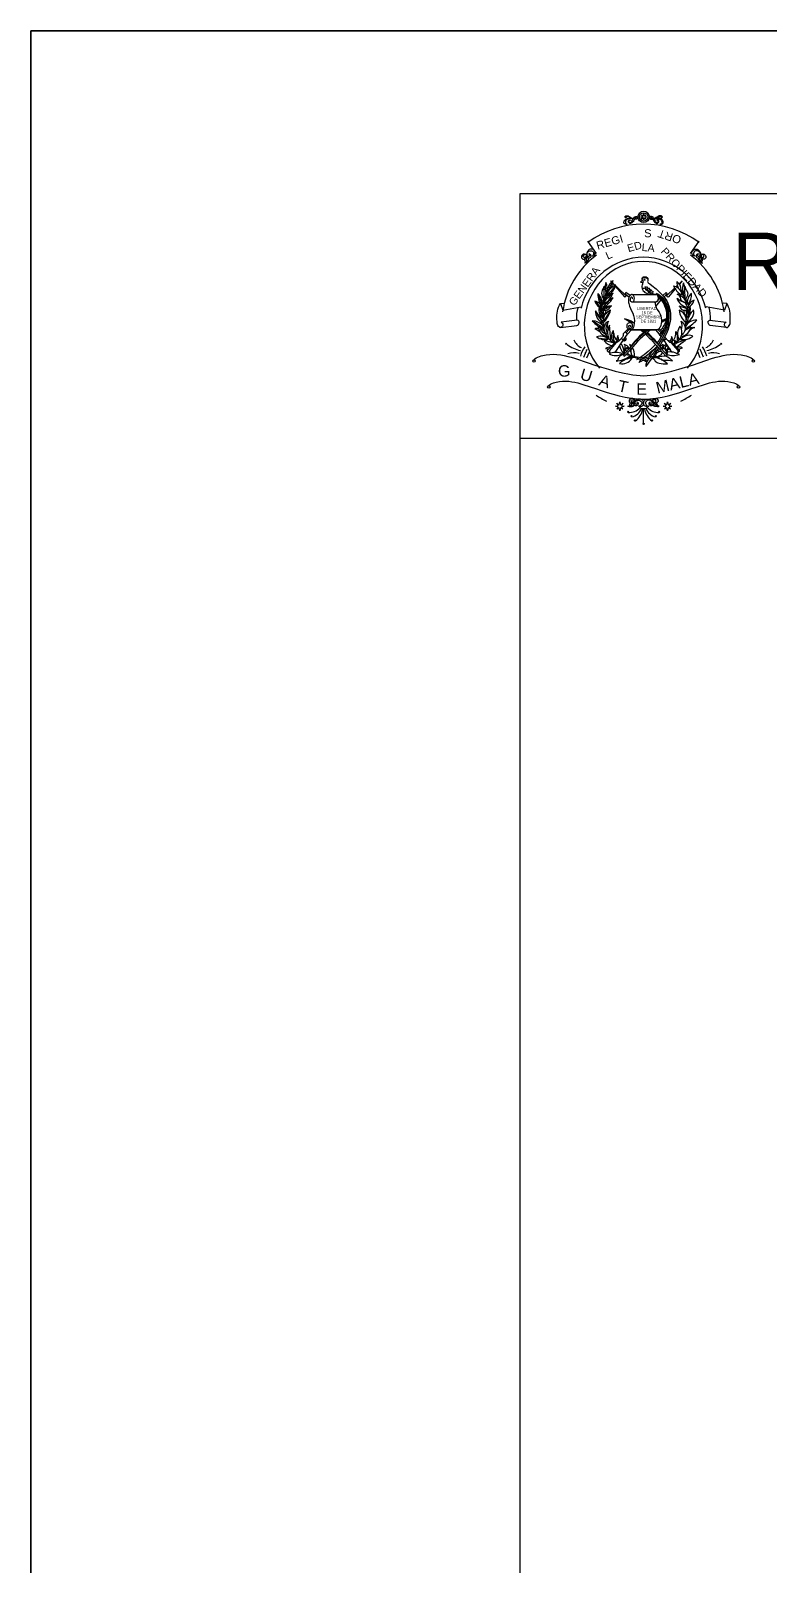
# Model space of a CAD drawing. Header units: millimetres. Extents: x 2251 to 2337, y 1735 to 1867.
# Drawn here: x 2251.05 to 2269.19, y 1829.05 to 1866.75 of the extents above; entities that cross this region are included whole.
import ezdxf

# ---------------------------------------------------------------- set-up
doc = ezdxf.new("R2010")
doc.units = ezdxf.units.MM
for name, color, linetype in [('PDF_0', 7, 'Continuous'), ('PDF_FORMATO', 7, 'Continuous'), ('PDF_Text', 7, 'Continuous')]:
    doc.layers.add(name, color=color, linetype=linetype)
doc.styles.add('PDF Arial-BoldMT', font='arial.ttf')
doc.styles.add('PDF ArialMT', font='arial.ttf')
doc.styles.add('PDF TimesNewRomanPS-BoldMT', font='arial.ttf')

msp = doc.modelspace()

# ---------------------------------------------------------------- linework, layer by layer
at = {"layer": 'PDF_0', "lineweight": 25}
for points in [[(2251.048, 1734.753), (2251.048, 1866.751), (2337.471, 1866.751), (2337.471, 1734.753), (2251.048, 1734.753), (2337.471, 1734.753), (2337.471, 1866.751), (2251.048, 1866.751)], [(2263.051, 1862.75), (2263.051, 1738.754), (2333.47, 1738.754), (2333.47, 1862.75)], [(2265.766, 1862.041), (2265.784, 1862.056), (2265.797, 1862.074), (2265.817, 1862.114), (2265.837, 1862.155), (2265.852, 1862.17), (2265.87, 1862.183), (2265.891, 1862.191), (2265.913, 1862.188), (2265.934, 1862.175), (2265.941, 1862.168), (2265.944, 1862.158), (2265.939, 1862.147), (2265.931, 1862.137), (2265.921, 1862.132), (2265.911, 1862.127), (2265.888, 1862.122), (2265.868, 1862.124), (2265.824, 1862.135), (2265.779, 1862.14), (2265.736, 1862.14), (2265.713, 1862.135), (2265.69, 1862.127), (2265.672, 1862.117), (2265.657, 1862.099), (2265.644, 1862.081), (2265.639, 1862.058), (2265.636, 1862.038), (2265.636, 1862.025), (2265.641, 1862.015), (2265.649, 1862.008), (2265.659, 1862.005), (2265.682, 1862.002), (2265.652, 1862), (2265.636, 1862.002), (2265.621, 1862.008), (2265.611, 1862.02), (2265.603, 1862.036), (2265.603, 1862.051), (2265.606, 1862.066), (2265.611, 1862.081), (2265.621, 1862.097), (2265.631, 1862.109), (2265.641, 1862.119), (2265.669, 1862.135), (2265.7, 1862.145), (2265.73, 1862.147), (2265.763, 1862.147), (2265.794, 1862.145), (2265.824, 1862.14), (2265.855, 1862.132), (2265.888, 1862.132), (2265.903, 1862.135), (2265.919, 1862.14), (2265.929, 1862.152), (2265.931, 1862.16), (2265.926, 1862.165), (2265.911, 1862.17), (2265.896, 1862.168), (2265.883, 1862.16), (2265.87, 1862.147), (2265.858, 1862.122), (2265.842, 1862.091), (2265.827, 1862.066), (2265.807, 1862.041), (2265.794, 1862.03), (2265.779, 1862.023), (2265.763, 1862.02), (2265.748, 1862.02), (2265.736, 1862.028), (2265.723, 1862.038), (2265.715, 1862.053), (2265.71, 1862.069), (2265.71, 1862.084), (2265.718, 1862.097), (2265.73, 1862.107), (2265.738, 1862.109), (2265.746, 1862.109), (2265.756, 1862.107), (2265.758, 1862.102), (2265.753, 1862.094), (2265.746, 1862.091), (2265.733, 1862.084), (2265.728, 1862.079), (2265.725, 1862.069), (2265.728, 1862.053), (2265.738, 1862.043), (2265.746, 1862.038), (2265.753, 1862.036)], [(2266.402, 1862.041), (2266.386, 1862.056), (2266.374, 1862.074), (2266.353, 1862.114), (2266.33, 1862.155), (2266.318, 1862.17), (2266.3, 1862.183), (2266.277, 1862.191), (2266.257, 1862.188), (2266.234, 1862.175), (2266.226, 1862.168), (2266.226, 1862.158), (2266.229, 1862.147), (2266.239, 1862.137), (2266.246, 1862.132), (2266.257, 1862.127), (2266.28, 1862.122), (2266.302, 1862.124), (2266.346, 1862.135), (2266.389, 1862.14), (2266.435, 1862.14), (2266.457, 1862.135), (2266.478, 1862.127), (2266.498, 1862.117), (2266.513, 1862.099), (2266.524, 1862.081), (2266.531, 1862.058), (2266.534, 1862.038), (2266.531, 1862.025), (2266.529, 1862.015), (2266.521, 1862.008), (2266.508, 1862.005), (2266.485, 1862.002), (2266.518, 1862), (2266.534, 1862.002), (2266.549, 1862.008), (2266.559, 1862.02), (2266.564, 1862.036), (2266.564, 1862.051), (2266.562, 1862.066), (2266.557, 1862.081), (2266.549, 1862.097), (2266.539, 1862.109), (2266.526, 1862.119), (2266.501, 1862.135), (2266.47, 1862.145), (2266.437, 1862.147), (2266.407, 1862.147), (2266.374, 1862.145), (2266.343, 1862.14), (2266.313, 1862.132), (2266.282, 1862.132), (2266.267, 1862.135), (2266.252, 1862.14), (2266.239, 1862.152), (2266.239, 1862.16), (2266.241, 1862.165), (2266.259, 1862.17), (2266.274, 1862.168), (2266.287, 1862.16), (2266.297, 1862.147), (2266.313, 1862.122), (2266.325, 1862.091), (2266.343, 1862.066), (2266.363, 1862.041), (2266.376, 1862.03), (2266.389, 1862.023), (2266.404, 1862.02), (2266.419, 1862.02), (2266.435, 1862.028), (2266.445, 1862.038), (2266.455, 1862.053), (2266.46, 1862.069), (2266.46, 1862.084), (2266.452, 1862.097), (2266.437, 1862.107), (2266.429, 1862.109), (2266.422, 1862.109), (2266.414, 1862.107), (2266.412, 1862.102), (2266.417, 1862.094), (2266.424, 1862.091), (2266.437, 1862.084), (2266.442, 1862.079), (2266.445, 1862.069), (2266.44, 1862.053), (2266.432, 1862.043), (2266.424, 1862.038), (2266.417, 1862.036)], [(2264.828, 1861.217), (2264.848, 1861.222), (2264.869, 1861.235), (2264.884, 1861.25), (2264.894, 1861.27), (2264.899, 1861.293), (2264.897, 1861.314), (2264.889, 1861.331), (2264.879, 1861.349), (2264.866, 1861.364), (2264.848, 1861.377), (2264.831, 1861.385), (2264.81, 1861.39), (2264.79, 1861.39), (2264.77, 1861.385), (2264.752, 1861.377), (2264.734, 1861.364), (2264.721, 1861.349), (2264.709, 1861.334), (2264.696, 1861.316), (2264.688, 1861.298), (2264.681, 1861.258), (2264.673, 1861.22), (2264.665, 1861.199), (2264.65, 1861.186), (2264.64, 1861.181), (2264.632, 1861.181), (2264.622, 1861.184), (2264.615, 1861.189), (2264.609, 1861.197), (2264.604, 1861.207), (2264.604, 1861.22), (2264.612, 1861.235), (2264.627, 1861.248), (2264.64, 1861.253), (2264.653, 1861.253), (2264.66, 1861.25), (2264.658, 1861.258), (2264.655, 1861.26), (2264.65, 1861.263), (2264.637, 1861.268), (2264.627, 1861.27), (2264.617, 1861.268), (2264.599, 1861.263), (2264.581, 1861.248), (2264.569, 1861.23), (2264.561, 1861.209), (2264.559, 1861.186), (2264.561, 1861.176), (2264.566, 1861.166), (2264.574, 1861.156), (2264.581, 1861.148), (2264.592, 1861.143), (2264.602, 1861.141), (2264.625, 1861.143), (2264.645, 1861.153), (2264.663, 1861.166), (2264.678, 1861.181), (2264.688, 1861.199), (2264.696, 1861.217), (2264.696, 1861.24), (2264.696, 1861.265), (2264.701, 1861.288), (2264.711, 1861.306), (2264.726, 1861.324), (2264.744, 1861.336), (2264.764, 1861.344), (2264.785, 1861.349), (2264.808, 1861.347), (2264.828, 1861.339), (2264.846, 1861.324), (2264.853, 1861.303), (2264.859, 1861.283), (2264.856, 1861.263), (2264.848, 1861.24), (2264.841, 1861.23)], [(2267.34, 1861.217), (2267.319, 1861.222), (2267.301, 1861.235), (2267.286, 1861.25), (2267.273, 1861.27), (2267.268, 1861.293), (2267.271, 1861.314), (2267.279, 1861.331), (2267.289, 1861.349), (2267.304, 1861.364), (2267.322, 1861.377), (2267.34, 1861.385), (2267.36, 1861.39), (2267.38, 1861.39), (2267.398, 1861.385), (2267.416, 1861.377), (2267.434, 1861.364), (2267.449, 1861.349), (2267.462, 1861.334), (2267.472, 1861.316), (2267.479, 1861.298), (2267.49, 1861.258), (2267.495, 1861.22), (2267.502, 1861.199), (2267.52, 1861.186), (2267.528, 1861.181), (2267.538, 1861.181), (2267.545, 1861.184), (2267.553, 1861.189), (2267.561, 1861.197), (2267.563, 1861.207), (2267.563, 1861.22), (2267.556, 1861.235), (2267.543, 1861.248), (2267.528, 1861.253), (2267.517, 1861.253), (2267.507, 1861.25), (2267.51, 1861.258), (2267.515, 1861.26), (2267.52, 1861.263), (2267.533, 1861.268), (2267.543, 1861.27), (2267.551, 1861.268), (2267.568, 1861.263), (2267.586, 1861.248), (2267.601, 1861.23), (2267.609, 1861.209), (2267.612, 1861.186), (2267.609, 1861.176), (2267.604, 1861.166), (2267.596, 1861.156), (2267.589, 1861.148), (2267.578, 1861.143), (2267.566, 1861.141), (2267.545, 1861.143), (2267.525, 1861.153), (2267.507, 1861.166), (2267.492, 1861.181), (2267.482, 1861.199), (2267.474, 1861.217), (2267.472, 1861.24), (2267.472, 1861.265), (2267.469, 1861.288), (2267.459, 1861.306), (2267.444, 1861.324), (2267.426, 1861.336), (2267.406, 1861.344), (2267.383, 1861.349), (2267.36, 1861.347), (2267.34, 1861.339), (2267.324, 1861.324), (2267.314, 1861.303), (2267.312, 1861.283), (2267.312, 1861.263), (2267.319, 1861.24), (2267.329, 1861.23)], [(2266.056, 1860.627), (2266.01, 1860.576), (2266.061, 1860.566), (2266.079, 1860.582), (2266.076, 1860.602)], [(2266.386, 1859.405), (2265.771, 1859.405)], [(2265.957, 1857.531), (2265.974, 1857.523), (2265.997, 1857.518), (2266.02, 1857.521), (2266.043, 1857.529), (2266.061, 1857.541), (2266.074, 1857.557), (2266.081, 1857.577), (2266.084, 1857.597), (2266.084, 1857.618), (2266.079, 1857.638), (2266.071, 1857.656), (2266.061, 1857.673), (2266.046, 1857.686), (2266.028, 1857.696), (2266.008, 1857.701), (2265.987, 1857.704), (2265.967, 1857.704), (2265.947, 1857.701), (2265.926, 1857.694), (2265.908, 1857.686), (2265.875, 1857.663), (2265.845, 1857.638), (2265.827, 1857.63), (2265.804, 1857.63), (2265.794, 1857.633), (2265.786, 1857.64), (2265.784, 1857.645), (2265.781, 1857.656), (2265.781, 1857.666), (2265.786, 1857.676), (2265.794, 1857.686), (2265.812, 1857.691), (2265.83, 1857.691), (2265.842, 1857.686), (2265.85, 1857.679), (2265.855, 1857.668), (2265.858, 1857.679), (2265.858, 1857.681), (2265.858, 1857.689), (2265.85, 1857.699), (2265.845, 1857.709), (2265.837, 1857.714), (2265.819, 1857.719), (2265.797, 1857.722), (2265.774, 1857.719), (2265.753, 1857.709), (2265.738, 1857.691), (2265.733, 1857.684), (2265.728, 1857.671), (2265.728, 1857.661), (2265.728, 1857.648), (2265.733, 1857.638), (2265.738, 1857.63), (2265.758, 1857.618), (2265.779, 1857.61), (2265.802, 1857.607), (2265.822, 1857.607), (2265.842, 1857.612), (2265.86, 1857.625), (2265.875, 1857.64), (2265.893, 1857.658), (2265.911, 1857.671), (2265.931, 1857.679), (2265.954, 1857.681), (2265.974, 1857.679), (2265.995, 1857.671), (2266.015, 1857.658), (2266.03, 1857.643), (2266.038, 1857.623), (2266.041, 1857.6), (2266.035, 1857.579), (2266.023, 1857.562), (2266.008, 1857.546), (2265.987, 1857.536), (2265.974, 1857.534)], [(2266.211, 1857.531), (2266.193, 1857.523), (2266.17, 1857.518), (2266.147, 1857.521), (2266.127, 1857.529), (2266.109, 1857.541), (2266.096, 1857.557), (2266.089, 1857.577), (2266.084, 1857.597), (2266.086, 1857.618), (2266.089, 1857.638), (2266.096, 1857.656), (2266.109, 1857.673), (2266.122, 1857.686), (2266.14, 1857.696), (2266.16, 1857.701), (2266.18, 1857.704), (2266.203, 1857.704), (2266.224, 1857.701), (2266.241, 1857.694), (2266.259, 1857.686), (2266.292, 1857.663), (2266.325, 1857.638), (2266.343, 1857.63), (2266.366, 1857.63), (2266.374, 1857.633), (2266.381, 1857.64), (2266.386, 1857.645), (2266.389, 1857.656), (2266.386, 1857.666), (2266.384, 1857.676), (2266.374, 1857.686), (2266.358, 1857.691), (2266.341, 1857.691), (2266.328, 1857.686), (2266.318, 1857.679), (2266.313, 1857.668), (2266.31, 1857.679), (2266.31, 1857.681), (2266.313, 1857.689), (2266.318, 1857.699), (2266.325, 1857.709), (2266.333, 1857.714), (2266.351, 1857.719), (2266.371, 1857.722), (2266.394, 1857.719), (2266.414, 1857.709), (2266.432, 1857.691), (2266.437, 1857.684), (2266.44, 1857.671), (2266.442, 1857.661), (2266.44, 1857.648), (2266.437, 1857.638), (2266.429, 1857.63), (2266.412, 1857.618), (2266.389, 1857.61), (2266.368, 1857.607), (2266.348, 1857.607), (2266.328, 1857.612), (2266.31, 1857.625), (2266.292, 1857.64), (2266.277, 1857.658), (2266.259, 1857.671), (2266.239, 1857.679), (2266.216, 1857.681), (2266.193, 1857.679), (2266.173, 1857.671), (2266.155, 1857.658), (2266.14, 1857.643), (2266.13, 1857.623), (2266.127, 1857.6), (2266.135, 1857.579), (2266.145, 1857.562), (2266.16, 1857.546), (2266.18, 1857.536), (2266.196, 1857.534)]]:
    msp.add_lwpolyline(points, close=True, dxfattribs=at)
for points in [[(2265.786, 1862.145), (2265.763, 1862.16), (2265.741, 1862.173), (2265.715, 1862.186), (2265.702, 1862.188), (2265.69, 1862.191), (2265.677, 1862.191), (2265.664, 1862.186), (2265.659, 1862.18), (2265.657, 1862.175), (2265.654, 1862.163), (2265.649, 1862.158), (2265.641, 1862.158), (2265.629, 1862.168), (2265.626, 1862.18), (2265.629, 1862.193), (2265.636, 1862.201), (2265.652, 1862.206), (2265.68, 1862.206), (2265.705, 1862.203), (2265.73, 1862.193), (2265.774, 1862.165), (2265.797, 1862.15), (2265.822, 1862.142)], [(2266.384, 1862.145), (2266.407, 1862.16), (2266.429, 1862.173), (2266.455, 1862.186), (2266.465, 1862.188), (2266.478, 1862.191), (2266.493, 1862.191), (2266.506, 1862.186), (2266.511, 1862.18), (2266.513, 1862.175), (2266.516, 1862.163), (2266.521, 1862.158), (2266.529, 1862.158), (2266.539, 1862.168), (2266.544, 1862.18), (2266.541, 1862.193), (2266.531, 1862.201), (2266.518, 1862.206), (2266.49, 1862.206), (2266.465, 1862.203), (2266.44, 1862.193), (2266.394, 1862.165), (2266.371, 1862.15), (2266.346, 1862.142)], [(2264.932, 1861.278), (2264.719, 1861.583)], [(2267.238, 1861.278), (2267.451, 1861.583)], [(2264.686, 1861.202), (2264.678, 1861.156), (2264.678, 1861.133), (2264.681, 1861.113), (2264.683, 1861.09), (2264.681, 1861.077), (2264.678, 1861.067), (2264.663, 1861.052), (2264.642, 1861.042), (2264.653, 1861.057), (2264.655, 1861.067), (2264.655, 1861.075), (2264.65, 1861.095), (2264.642, 1861.11), (2264.637, 1861.148), (2264.645, 1861.166), (2264.658, 1861.181)], [(2264.665, 1861.054), (2264.696, 1861.08), (2264.726, 1861.108), (2264.734, 1861.125), (2264.734, 1861.146), (2264.734, 1861.166), (2264.726, 1861.186)], [(2264.696, 1861.194), (2264.709, 1861.181), (2264.719, 1861.166), (2264.724, 1861.148), (2264.721, 1861.131), (2264.719, 1861.113), (2264.714, 1861.105), (2264.706, 1861.098), (2264.698, 1861.098), (2264.691, 1861.1), (2264.678, 1861.115)], [(2264.688, 1861.202), (2264.709, 1861.184), (2264.721, 1861.176), (2264.737, 1861.171), (2264.752, 1861.171), (2264.764, 1861.174), (2264.777, 1861.181), (2264.787, 1861.194), (2264.795, 1861.207), (2264.798, 1861.222), (2264.795, 1861.235), (2264.787, 1861.248), (2264.777, 1861.26), (2264.767, 1861.268), (2264.752, 1861.273), (2264.737, 1861.273), (2264.752, 1861.26), (2264.764, 1861.242), (2264.764, 1861.232), (2264.759, 1861.225), (2264.754, 1861.217), (2264.744, 1861.212), (2264.737, 1861.207), (2264.726, 1861.209), (2264.709, 1861.222), (2264.698, 1861.24), (2264.693, 1861.258)], [(2267.474, 1861.258), (2267.469, 1861.24), (2267.459, 1861.222), (2267.444, 1861.209), (2267.434, 1861.207), (2267.423, 1861.212), (2267.416, 1861.217), (2267.408, 1861.225), (2267.406, 1861.232), (2267.406, 1861.242), (2267.416, 1861.26), (2267.431, 1861.273), (2267.416, 1861.273), (2267.403, 1861.268), (2267.39, 1861.26), (2267.383, 1861.248), (2267.375, 1861.235), (2267.373, 1861.222), (2267.375, 1861.207), (2267.38, 1861.194), (2267.39, 1861.181), (2267.403, 1861.174), (2267.418, 1861.171), (2267.434, 1861.171), (2267.446, 1861.176), (2267.459, 1861.184), (2267.482, 1861.202), (2267.492, 1861.156), (2267.492, 1861.133), (2267.487, 1861.113), (2267.484, 1861.09), (2267.487, 1861.077), (2267.492, 1861.067), (2267.507, 1861.052), (2267.528, 1861.042), (2267.515, 1861.057), (2267.512, 1861.067), (2267.512, 1861.075), (2267.52, 1861.095), (2267.528, 1861.11), (2267.53, 1861.148), (2267.523, 1861.166), (2267.512, 1861.181)], [(2267.502, 1861.054), (2267.472, 1861.08), (2267.444, 1861.108), (2267.436, 1861.125), (2267.434, 1861.146), (2267.436, 1861.166), (2267.444, 1861.186)], [(2267.472, 1861.194), (2267.459, 1861.181), (2267.451, 1861.166), (2267.446, 1861.148), (2267.446, 1861.131), (2267.451, 1861.113), (2267.456, 1861.105), (2267.464, 1861.098), (2267.472, 1861.098), (2267.479, 1861.1), (2267.49, 1861.115)], [(2266.048, 1860.653), (2266.048, 1860.665), (2266.051, 1860.678), (2266.058, 1860.691), (2266.069, 1860.698), (2266.081, 1860.704), (2266.094, 1860.706), (2266.119, 1860.706), (2266.145, 1860.704), (2266.157, 1860.701), (2266.17, 1860.693), (2266.178, 1860.686), (2266.185, 1860.676), (2266.191, 1860.648)], [(2266.056, 1860.627), (2266.053, 1860.643), (2266.056, 1860.658), (2266.063, 1860.673), (2266.076, 1860.683), (2266.094, 1860.688), (2266.109, 1860.688), (2266.142, 1860.686), (2266.157, 1860.681), (2266.173, 1860.67), (2266.183, 1860.658), (2266.188, 1860.643), (2266.188, 1860.627), (2266.185, 1860.609), (2266.183, 1860.594), (2266.185, 1860.576), (2266.193, 1860.564), (2266.206, 1860.551), (2266.234, 1860.533), (2266.287, 1860.495), (2266.389, 1860.411), (2266.485, 1860.322), (2266.534, 1860.276), (2266.577, 1860.226), (2266.615, 1860.175), (2266.651, 1860.119), (2266.681, 1860.06), (2266.704, 1859.999), (2266.722, 1859.936), (2266.735, 1859.87), (2266.742, 1859.804), (2266.745, 1859.738), (2266.74, 1859.671), (2266.735, 1859.608), (2266.722, 1859.542), (2266.707, 1859.478), (2266.689, 1859.415), (2266.661, 1859.354), (2266.602, 1859.237), (2266.541, 1859.12), (2266.475, 1859.005)], [(2266.956, 1860.536), (2267.032, 1860.609), (2266.961, 1860.528)], [(2265.751, 1860.249), (2265.652, 1860.322), (2265.634, 1860.289), (2265.725, 1860.213)], [(2265.641, 1860.259), (2265.649, 1860.276)], [(2265.659, 1860.238), (2265.675, 1860.256)], [(2265.817, 1860.162), (2265.814, 1860.177), (2265.809, 1860.193), (2265.799, 1860.205), (2265.791, 1860.208), (2265.784, 1860.208), (2265.779, 1860.205), (2265.771, 1860.2), (2265.763, 1860.185), (2265.758, 1860.165), (2265.756, 1860.147), (2265.758, 1860.129), (2265.766, 1860.114), (2265.779, 1860.104), (2265.791, 1860.096), (2265.809, 1860.093), (2265.822, 1860.096), (2265.835, 1860.106), (2265.845, 1860.119), (2265.85, 1860.134), (2265.855, 1860.152), (2265.858, 1860.185), (2265.855, 1860.218), (2265.847, 1860.231), (2265.84, 1860.246), (2265.83, 1860.259), (2265.817, 1860.269), (2265.802, 1860.276), (2265.789, 1860.276), (2265.774, 1860.269), (2265.761, 1860.261), (2265.738, 1860.233), (2265.723, 1860.203), (2265.713, 1860.172), (2265.71, 1860.142), (2265.71, 1860.111), (2265.715, 1860.081), (2265.72, 1860.05), (2265.741, 1859.989), (2265.791, 1859.872), (2265.817, 1859.814), (2265.837, 1859.755), (2265.852, 1859.694), (2265.858, 1859.631), (2265.855, 1859.57), (2265.845, 1859.506), (2265.837, 1859.473), (2265.824, 1859.44), (2265.817, 1859.427), (2265.807, 1859.415), (2265.794, 1859.407), (2265.779, 1859.405), (2265.763, 1859.405), (2265.746, 1859.407), (2265.73, 1859.412), (2265.718, 1859.422), (2265.705, 1859.433), (2265.695, 1859.443), (2265.685, 1859.458), (2265.68, 1859.473), (2265.677, 1859.488), (2265.677, 1859.504), (2265.685, 1859.537), (2265.69, 1859.552), (2265.697, 1859.565), (2265.71, 1859.577), (2265.723, 1859.582), (2265.741, 1859.585), (2265.756, 1859.585), (2265.771, 1859.58), (2265.784, 1859.57), (2265.794, 1859.557), (2265.802, 1859.542), (2265.804, 1859.527), (2265.807, 1859.509), (2265.804, 1859.494), (2265.802, 1859.478), (2265.794, 1859.463), (2265.784, 1859.45), (2265.771, 1859.438), (2265.766, 1859.435), (2265.758, 1859.433), (2265.746, 1859.44), (2265.733, 1859.453), (2265.725, 1859.471), (2265.723, 1859.488), (2265.725, 1859.506), (2265.73, 1859.511), (2265.736, 1859.516), (2265.743, 1859.519), (2265.751, 1859.516), (2265.758, 1859.514), (2265.761, 1859.509), (2265.763, 1859.491), (2265.763, 1859.473)], [(2265.797, 1860.276), (2266.384, 1860.276)], [(2266.061, 1860.566), (2266.061, 1860.538), (2266.058, 1860.523), (2266.051, 1860.51), (2266.041, 1860.48), (2266.041, 1860.467), (2266.041, 1860.452), (2266.048, 1860.421), (2266.061, 1860.396), (2266.074, 1860.368), (2266.094, 1860.345), (2266.117, 1860.327), (2266.142, 1860.312), (2266.17, 1860.299), (2266.198, 1860.289), (2266.226, 1860.284), (2266.257, 1860.284), (2266.318, 1860.284)], [(2266.394, 1860.31), (2266.432, 1860.287), (2266.47, 1860.264), (2266.506, 1860.236), (2266.539, 1860.205), (2266.569, 1860.17), (2266.595, 1860.134), (2266.618, 1860.096), (2266.64, 1860.055), (2266.661, 1860.015), (2266.679, 1859.974), (2266.691, 1859.931), (2266.701, 1859.888), (2266.707, 1859.842), (2266.707, 1859.796), (2266.704, 1859.707), (2266.699, 1859.618), (2266.694, 1859.572), (2266.689, 1859.527), (2266.676, 1859.483), (2266.661, 1859.443), (2266.62, 1859.361), (2266.539, 1859.201), (2266.493, 1859.122), (2266.447, 1859.046)], [(2266.417, 1860.282), (2266.48, 1860.226), (2266.539, 1860.165), (2266.59, 1860.096), (2266.613, 1860.06), (2266.633, 1860.025), (2266.648, 1859.987), (2266.661, 1859.946), (2266.681, 1859.862), (2266.686, 1859.821), (2266.686, 1859.778), (2266.684, 1859.694), (2266.679, 1859.61), (2266.671, 1859.57), (2266.658, 1859.529), (2266.628, 1859.45), (2266.59, 1859.374), (2266.508, 1859.227), (2266.463, 1859.155), (2266.414, 1859.089)], [(2266.432, 1860.251), (2266.48, 1860.2), (2266.526, 1860.149), (2266.569, 1860.096), (2266.607, 1860.038), (2266.62, 1860.007), (2266.633, 1859.977), (2266.653, 1859.908), (2266.663, 1859.842), (2266.666, 1859.773), (2266.666, 1859.705), (2266.661, 1859.636), (2266.646, 1859.567), (2266.62, 1859.504), (2266.587, 1859.443), (2266.546, 1859.387), (2266.503, 1859.333), (2266.468, 1859.275), (2266.597, 1859.392)], [(2266.432, 1860.223), (2266.475, 1860.185), (2266.496, 1860.165), (2266.513, 1860.142), (2266.546, 1860.093), (2266.577, 1860.043), (2266.6, 1859.992), (2266.62, 1859.936), (2266.635, 1859.88), (2266.643, 1859.821), (2266.643, 1859.763), (2266.643, 1859.705), (2266.635, 1859.649), (2266.628, 1859.621), (2266.618, 1859.593), (2266.595, 1859.539), (2266.567, 1859.488), (2266.552, 1859.463), (2266.536, 1859.44), (2266.496, 1859.397)], [(2266.557, 1860.251), (2266.64, 1860.327), (2266.663, 1860.299), (2266.585, 1860.215)], [(2266.646, 1860.238), (2266.628, 1860.261)], [(2266.666, 1860.259), (2266.646, 1860.282)], [(2266.877, 1860.459), (2266.91, 1860.495)], [(2266.915, 1860.477), (2266.895, 1860.452)], [(2264.048, 1859.463), (2264.447, 1859.516), (2264.467, 1859.524), (2264.485, 1859.539), (2264.498, 1859.56), (2264.503, 1859.582), (2264.503, 1859.605), (2264.498, 1859.616), (2264.492, 1859.623), (2264.475, 1859.636), (2264.454, 1859.644), (2264.058, 1859.593), (2264.081, 1859.58), (2264.091, 1859.572), (2264.098, 1859.565), (2264.104, 1859.552), (2264.106, 1859.539), (2264.104, 1859.527), (2264.101, 1859.511), (2264.096, 1859.499), (2264.086, 1859.488), (2264.078, 1859.478), (2264.065, 1859.471), (2264.053, 1859.466), (2264.043, 1859.463), (2264.03, 1859.466), (2264.017, 1859.473), (2263.999, 1859.491), (2263.982, 1859.514), (2263.971, 1859.537), (2263.966, 1859.562), (2263.961, 1859.613), (2263.959, 1859.664), (2263.959, 1859.766), (2263.964, 1859.816), (2263.969, 1859.867), (2263.982, 1859.918), (2263.997, 1859.964), (2264.02, 1860.012), (2264.045, 1860.055), (2264.101, 1859.89), (2264.553, 1859.971)], [(2264.045, 1860.055), (2264.137, 1860.065)], [(2264.447, 1859.644), (2264.444, 1859.722), (2264.449, 1859.804), (2264.462, 1859.882), (2264.472, 1859.923), (2264.485, 1859.959)], [(2265.807, 1860.093), (2266.396, 1860.093)], [(2266.363, 1860.058), (2266.48, 1860.18)], [(2266.363, 1860.093), (2266.366, 1860.048), (2266.374, 1860.002), (2266.391, 1859.959), (2266.412, 1859.918), (2266.463, 1859.837), (2266.488, 1859.793), (2266.506, 1859.748), (2266.516, 1859.699), (2266.524, 1859.651), (2266.524, 1859.605), (2266.518, 1859.562), (2266.508, 1859.516), (2266.49, 1859.473), (2266.478, 1859.453), (2266.463, 1859.433), (2266.442, 1859.415), (2266.435, 1859.41), (2266.424, 1859.407), (2266.409, 1859.405), (2266.386, 1859.405)], [(2266.381, 1859.982), (2266.516, 1860.142)], [(2268.122, 1859.463), (2267.721, 1859.516), (2267.7, 1859.524), (2267.683, 1859.539), (2267.673, 1859.56), (2267.665, 1859.582), (2267.667, 1859.605), (2267.67, 1859.616), (2267.678, 1859.623), (2267.693, 1859.636), (2267.713, 1859.644), (2268.112, 1859.593), (2268.089, 1859.58), (2268.079, 1859.572), (2268.072, 1859.565), (2268.067, 1859.552), (2268.064, 1859.539), (2268.064, 1859.527), (2268.069, 1859.511), (2268.074, 1859.499), (2268.082, 1859.488), (2268.092, 1859.478), (2268.102, 1859.471), (2268.115, 1859.466), (2268.128, 1859.463), (2268.14, 1859.466), (2268.15, 1859.473), (2268.171, 1859.491), (2268.186, 1859.514), (2268.196, 1859.537), (2268.204, 1859.562), (2268.209, 1859.613), (2268.211, 1859.664), (2268.209, 1859.766), (2268.206, 1859.816), (2268.199, 1859.867), (2268.189, 1859.918), (2268.171, 1859.964), (2268.148, 1860.012), (2268.125, 1860.055), (2268.069, 1859.89), (2267.617, 1859.971)], [(2267.723, 1859.644), (2267.723, 1859.722), (2267.721, 1859.804), (2267.708, 1859.882), (2267.698, 1859.923), (2267.685, 1859.959)], [(2268.125, 1860.055), (2268.033, 1860.065)], [(2265.743, 1859.585), (2265.858, 1859.585)], [(2267.111, 1859.514), (2267.126, 1859.636)], [(2265.385, 1858.853), (2265.593, 1859.163), (2265.692, 1859.298), (2265.784, 1859.405)], [(2265.586, 1859.155), (2265.535, 1859.194)], [(2265.692, 1859.298), (2265.629, 1859.354)], [(2265.654, 1859.333), (2265.733, 1859.412)], [(2266.48, 1859.298), (2266.478, 1859.298), (2266.384, 1859.405)], [(2266.508, 1859.341), (2266.435, 1859.412)], [(2266.529, 1859.366), (2266.463, 1859.43)], [(2266.518, 1859.244), (2266.483, 1859.29)], [(2266.564, 1859.331), (2266.546, 1859.346)], [(2266.78, 1858.861), (2266.577, 1859.163), (2266.569, 1859.176)], [(2266.585, 1859.155), (2266.635, 1859.194)], [(2266.923, 1858.843), (2266.966, 1858.881), (2266.966, 1858.906), (2266.752, 1859.13), (2266.714, 1859.135), (2266.674, 1859.148)], [(2263.379, 1858.665), (2263.415, 1858.693), (2263.45, 1858.716), (2263.488, 1858.736), (2263.527, 1858.754), (2263.567, 1858.767), (2263.608, 1858.779), (2263.692, 1858.797), (2263.781, 1858.805), (2263.87, 1858.807), (2263.959, 1858.802), (2264.05, 1858.792), (2264.137, 1858.777), (2264.223, 1858.756), (2264.307, 1858.733), (2264.391, 1858.708), (2264.721, 1858.594), (2264.886, 1858.538), (2265.052, 1858.487), (2265.219, 1858.439), (2265.39, 1858.393), (2265.563, 1858.352), (2265.736, 1858.317), (2265.822, 1858.304), (2265.911, 1858.291), (2265.997, 1858.286), (2266.084, 1858.281), (2266.17, 1858.286), (2266.259, 1858.291), (2266.346, 1858.304), (2266.432, 1858.317), (2266.607, 1858.352), (2266.78, 1858.393), (2266.948, 1858.439), (2267.116, 1858.487), (2267.284, 1858.538), (2267.446, 1858.594), (2267.777, 1858.708), (2267.861, 1858.733), (2267.947, 1858.756), (2268.033, 1858.777), (2268.12, 1858.792), (2268.209, 1858.802), (2268.3, 1858.807), (2268.389, 1858.805), (2268.476, 1858.797), (2268.562, 1858.779), (2268.603, 1858.767), (2268.641, 1858.754), (2268.682, 1858.736), (2268.72, 1858.716), (2268.755, 1858.693), (2268.791, 1858.665)], [(2264.615, 1858.739), (2264.701, 1858.929)], [(2264.693, 1858.716), (2264.759, 1858.868)], [(2266.376, 1859.049), (2266.333, 1859.003), (2266.287, 1858.96), (2266.193, 1858.878), (2266.099, 1858.797), (2266.048, 1858.759), (2265.997, 1858.723)], [(2266.414, 1859.005), (2266.33, 1858.919), (2266.241, 1858.838), (2266.196, 1858.8), (2266.147, 1858.764), (2266.094, 1858.736), (2266.041, 1858.711)], [(2266.292, 1858.718), (2266.216, 1858.611), (2266.137, 1858.507)], [(2266.219, 1858.739), (2266.231, 1858.774), (2266.252, 1858.81), (2266.297, 1858.876), (2266.323, 1858.906), (2266.351, 1858.934), (2266.412, 1858.988)], [(2266.419, 1859), (2266.381, 1858.932), (2266.341, 1858.863), (2266.292, 1858.802), (2266.241, 1858.741)], [(2266.3, 1858.708), (2266.325, 1858.698), (2266.335, 1858.69), (2266.343, 1858.683), (2266.371, 1858.637), (2266.391, 1858.619), (2266.414, 1858.604), (2266.437, 1858.594), (2266.463, 1858.589), (2266.567, 1858.576), (2266.671, 1858.568), (2266.595, 1858.629), (2266.554, 1858.657), (2266.513, 1858.683), (2266.493, 1858.69), (2266.468, 1858.698), (2266.422, 1858.708), (2266.325, 1858.716)], [(2266.45, 1858.965), (2266.31, 1858.746)], [(2266.384, 1858.754), (2266.384, 1858.779), (2266.391, 1858.807), (2266.402, 1858.83), (2266.419, 1858.848), (2266.442, 1858.863), (2266.465, 1858.871), (2266.516, 1858.886)], [(2266.414, 1858.746), (2266.493, 1858.787), (2266.513, 1858.797), (2266.529, 1858.815), (2266.536, 1858.835), (2266.539, 1858.858)], [(2266.483, 1858.878), (2266.465, 1858.881), (2266.447, 1858.889), (2266.432, 1858.899), (2266.419, 1858.911)], [(2266.435, 1858.751), (2266.534, 1858.761), (2266.587, 1858.767), (2266.61, 1858.767), (2266.635, 1858.764), (2266.658, 1858.754), (2266.679, 1858.741), (2266.717, 1858.708), (2266.796, 1858.647)], [(2266.435, 1858.749), (2266.465, 1858.711), (2266.483, 1858.695), (2266.503, 1858.683), (2266.526, 1858.672), (2266.552, 1858.665), (2266.574, 1858.66), (2266.6, 1858.66), (2266.696, 1858.66), (2266.793, 1858.647)], [(2267.474, 1858.716), (2267.411, 1858.868)], [(2267.553, 1858.739), (2267.469, 1858.929)], [(2265.98, 1858.69), (2265.916, 1858.678), (2265.957, 1858.698)], [(2266.213, 1858.706), (2266.183, 1858.657), (2266.157, 1858.609), (2266.147, 1858.583), (2266.14, 1858.558), (2266.135, 1858.528), (2266.135, 1858.515), (2266.137, 1858.507), (2266.142, 1858.505)], [(2266.211, 1858.7), (2266.211, 1858.703)], [(2263.738, 1858.027), (2263.768, 1858.05), (2263.799, 1858.073), (2263.834, 1858.088), (2263.87, 1858.103), (2263.943, 1858.123), (2264.017, 1858.136), (2264.093, 1858.144), (2264.17, 1858.146), (2264.246, 1858.144), (2264.32, 1858.134), (2264.396, 1858.121), (2264.47, 1858.103), (2264.615, 1858.06), (2264.902, 1857.963), (2265.047, 1857.915), (2265.192, 1857.869), (2265.339, 1857.829), (2265.484, 1857.79), (2265.631, 1857.755), (2265.781, 1857.727), (2265.858, 1857.717), (2265.934, 1857.709), (2266.008, 1857.704), (2266.084, 1857.701), (2266.16, 1857.704), (2266.236, 1857.709), (2266.313, 1857.717), (2266.386, 1857.727), (2266.536, 1857.755), (2266.684, 1857.79), (2266.831, 1857.829), (2266.976, 1857.869), (2267.121, 1857.915), (2267.266, 1857.963), (2267.553, 1858.06), (2267.7, 1858.103), (2267.774, 1858.121), (2267.848, 1858.134), (2267.924, 1858.144), (2268, 1858.146), (2268.077, 1858.144), (2268.15, 1858.136), (2268.227, 1858.123), (2268.3, 1858.103), (2268.336, 1858.088), (2268.369, 1858.073), (2268.402, 1858.05), (2268.43, 1858.027)], [(2265.886, 1857.653), (2265.878, 1857.635), (2265.873, 1857.618), (2265.875, 1857.597), (2265.883, 1857.59), (2265.891, 1857.584), (2265.901, 1857.582), (2265.911, 1857.584), (2265.921, 1857.587), (2265.926, 1857.595), (2265.931, 1857.615), (2265.929, 1857.635), (2265.939, 1857.625), (2265.947, 1857.612), (2265.949, 1857.6), (2265.947, 1857.584), (2265.944, 1857.569), (2265.936, 1857.557), (2265.926, 1857.549), (2265.911, 1857.544), (2265.896, 1857.541), (2265.883, 1857.544), (2265.87, 1857.551), (2265.86, 1857.562), (2265.852, 1857.574), (2265.847, 1857.59), (2265.842, 1857.618), (2265.807, 1857.59), (2265.789, 1857.574), (2265.779, 1857.554), (2265.763, 1857.536), (2265.756, 1857.529), (2265.746, 1857.523), (2265.723, 1857.523), (2265.7, 1857.529), (2265.72, 1857.534), (2265.728, 1857.536), (2265.736, 1857.544), (2265.743, 1857.562), (2265.748, 1857.579), (2265.771, 1857.612), (2265.789, 1857.62), (2265.807, 1857.623)], [(2265.728, 1857.523), (2265.769, 1857.521), (2265.807, 1857.521), (2265.827, 1857.529), (2265.842, 1857.544), (2265.852, 1857.559), (2265.86, 1857.579)], [(2265.845, 1857.605), (2265.845, 1857.587), (2265.842, 1857.569), (2265.832, 1857.554), (2265.822, 1857.541), (2265.807, 1857.531), (2265.797, 1857.529), (2265.786, 1857.529), (2265.779, 1857.531), (2265.776, 1857.541), (2265.779, 1857.559)], [(2266.325, 1857.618), (2266.323, 1857.59), (2266.318, 1857.574), (2266.31, 1857.562), (2266.3, 1857.551), (2266.287, 1857.544), (2266.272, 1857.541), (2266.257, 1857.544), (2266.244, 1857.549), (2266.231, 1857.557), (2266.226, 1857.569), (2266.221, 1857.584), (2266.221, 1857.6), (2266.224, 1857.612), (2266.231, 1857.625), (2266.241, 1857.635), (2266.239, 1857.615), (2266.241, 1857.595), (2266.249, 1857.587), (2266.257, 1857.584), (2266.267, 1857.582), (2266.277, 1857.584), (2266.287, 1857.59), (2266.292, 1857.597), (2266.297, 1857.618), (2266.292, 1857.635), (2266.282, 1857.653)], [(2266.442, 1857.523), (2266.402, 1857.521), (2266.361, 1857.521), (2266.343, 1857.529), (2266.328, 1857.544), (2266.315, 1857.559), (2266.307, 1857.579)], [(2266.325, 1857.605), (2266.323, 1857.587), (2266.328, 1857.569), (2266.335, 1857.554), (2266.348, 1857.541), (2266.363, 1857.531), (2266.374, 1857.529), (2266.381, 1857.529), (2266.389, 1857.531), (2266.394, 1857.541), (2266.391, 1857.559)], [(2266.328, 1857.618), (2266.363, 1857.59), (2266.379, 1857.574), (2266.391, 1857.554), (2266.404, 1857.536), (2266.414, 1857.529), (2266.424, 1857.523), (2266.447, 1857.523), (2266.468, 1857.529), (2266.45, 1857.534), (2266.44, 1857.536), (2266.435, 1857.544), (2266.427, 1857.562), (2266.419, 1857.579), (2266.396, 1857.612), (2266.381, 1857.62), (2266.361, 1857.623)], [(2266.084, 1857.114), (2266.084, 1857.473)]]:
    msp.add_lwpolyline(points, dxfattribs=at)
for points in [[(2266.076, 1862.205, 0.047219), (2266.087, 1862.251, 0.047219), (2266.096, 1862.205, 0.047159), (2266.136, 1862.231, 0.047251), (2266.111, 1862.189, 0.047237), (2266.157, 1862.18, 0.047237), (2266.111, 1862.168, 0.047251), (2266.137, 1862.129, 0.047159), (2266.095, 1862.153, 0.047219), (2266.086, 1862.107, 0.047219), (2266.076, 1862.154, 0.047159), (2266.035, 1862.128, 0.047251), (2266.062, 1862.169, 0.047237), (2266.013, 1862.178, 0.047237), (2266.059, 1862.19, 0.047251), (2266.036, 1862.23, 0.047159)], [(2265.634, 1860.213), (2265.659, 1860.238), (2265.275, 1860.609), (2265.614, 1860.218, 0.309671)], [(2265.236, 1858.814, 0.238851), (2265.563, 1858.818, 0.22794)], [(2265.619, 1858.759), (2265.769, 1858.924), (2265.736, 1858.952), (2265.588, 1858.787, 0.36089)], [(2266.63, 1858.759), (2266.483, 1858.924), (2266.513, 1858.952), (2266.661, 1858.787, -0.36089)], [(2265.577, 1857.604, 0.047192), (2265.539, 1857.545, 0.047202), (2265.608, 1857.531, 0.047202), (2265.54, 1857.515, 0.047192), (2265.577, 1857.455, 0.047241), (2265.518, 1857.491, 0.047201), (2265.501, 1857.422, 0.047201), (2265.486, 1857.493, 0.047241), (2265.426, 1857.456, 0.047192), (2265.464, 1857.515, 0.047202), (2265.395, 1857.529, 0.047202), (2265.464, 1857.544, 0.047192), (2265.426, 1857.604, 0.047241), (2265.486, 1857.568, 0.047201), (2265.502, 1857.637, 0.047201), (2265.518, 1857.568, 0.047241)], [(2266.655, 1857.568, 0.047201), (2266.67, 1857.637, 0.047201), (2266.687, 1857.568, 0.047241), (2266.747, 1857.604, 0.047192), (2266.709, 1857.544, 0.047202), (2266.777, 1857.529, 0.047202), (2266.708, 1857.515, 0.047192), (2266.747, 1857.456, 0.047241), (2266.687, 1857.493, 0.047201), (2266.671, 1857.422, 0.047201), (2266.655, 1857.491, 0.047241), (2266.595, 1857.455, 0.047192), (2266.633, 1857.515, 0.047202), (2266.565, 1857.531, 0.047202), (2266.634, 1857.545, 0.047192), (2266.595, 1857.604, 0.047241)]]:
    msp.add_lwpolyline(points, format="xyb", close=True, dxfattribs=at)
for points in [[(2265.327, 1860.561, 0.020465), (2265.334, 1860.614, 0.033139), (2265.303, 1860.585, 0.207566), (2265.199, 1860.344)], [(2265.065, 1859.984, 0.262413), (2264.964, 1860.295, 0.212176), (2265.079, 1859.977)], [(2265.105, 1860.441, 0.369489), (2265.105, 1860.165, 0.369229), (2265.107, 1860.477)], [(2265.172, 1860.314, 0.189405), (2265.156, 1860.571, 0.098083), (2265.147, 1860.418)], [(2265.398, 1860.494, 0.008201), (2265.4, 1860.506, 0.006741), (2265.392, 1860.501)], [(2266.859, 1860.414), (2266.694, 1860.219, -0.309671), (2266.671, 1860.213), (2266.646, 1860.238), (2266.846, 1860.432)], [(2267.006, 1860.387, 0.262211), (2266.897, 1860.593, 0.09926), (2266.938, 1860.426)], [(2267.131, 1860.064, 0.191738), (2267.076, 1860.179, 0.086916), (2266.91, 1860.285, -0.235752), (2266.987, 1860.171, 0.205198), (2267.019, 1860.122, 0.137522), (2267.121, 1860.084)], [(2267.111, 1860.152), (2267.095, 1860.332), (2267.101, 1860.467, 0.174573), (2267.136, 1860.377, -0.165336), (2267.167, 1860.297, -0.2007), (2267.117, 1860.172, 0.180843), (2267.149, 1860.08)], [(2265.062, 1859.91, 0.351341), (2264.886, 1860.112, 0.172734), (2265.052, 1859.927)], [(2265.248, 1859.852, 0.006216), (2265.079, 1859.587, 0.103249), (2264.896, 1859.875)], [(2265.066, 1859.888, 0.389757), (2265.277, 1859.984, 0.021792), (2265.07, 1859.879)], [(2265.085, 1859.57, 0.135858), (2265.274, 1859.889, 0.317309), (2265.08, 1859.576)], [(2267.152, 1859.983, 0.052119), (2267.128, 1860.041, 0.214306), (2267.063, 1860.088, -0.145718), (2266.906, 1860.179)], [(2267.124, 1859.604, 0.384504), (2266.954, 1859.886, 0.189881), (2267.115, 1859.59)], [(2267.15, 1859.598, 0.354653), (2267.312, 1859.899, 0.149632), (2267.147, 1859.594)], [(2267.192, 1859.75, 0.174598), (2267.227, 1859.97, 0.184566), (2267.179, 1859.74)], [(2265.097, 1859.487, 0.249844), (2264.824, 1859.625, 0.127309), (2265.106, 1859.429)], [(2265.133, 1859.361, 0.035904), (2264.971, 1859.482, 0.345798), (2265.178, 1859.244)], [(2265.181, 1859.291, -0.514752), (2265.225, 1859.619, 0.253719), (2265.212, 1859.41)], [(2265.278, 1859.143), (2265.247, 1859.519, 0.213406), (2265.227, 1859.192)], [(2265.762, 1859.588, 0.014399), (2265.613, 1859.679, -0.019557), (2265.786, 1859.588)], [(2266.969, 1859.178, 0.320391), (2266.975, 1859.499, 0.253219), (2266.947, 1859.165)], [(2267.015, 1859.406, 0.148071), (2267.007, 1859.62, -0.29606), (2267.108, 1859.4)], [(2267.02, 1859.244, 0.323968), (2267.245, 1859.48, -0.030344), (2267.096, 1859.394, -0.121864), (2267.027, 1859.284)], [(2267.108, 1859.439, 0.104005), (2267.387, 1859.647, 0.293506), (2267.103, 1859.474)], [(2267.242, 1859.462, -0.116789), (2267.344, 1859.464, 0.170046), (2267.223, 1859.402)], [(2264.973, 1859.435, 0.239609), (2264.885, 1859.428, -0.130788), (2264.998, 1859.37)], [(2265.366, 1859.083, 0.009932), (2265.12, 1859.14, 0.144528), (2265.303, 1859.015)], [(2265.245, 1858.843), (2265.202, 1858.881), (2265.202, 1858.906), (2265.418, 1859.13), (2265.453, 1859.135), (2265.494, 1859.148, -0.165576), (2265.453, 1859.26)], [(2265.705, 1859.43), (2265.583, 1859.312, -0.225098), (2265.565, 1859.227), (2265.476, 1859.13, -0.182574), (2265.415, 1859.097), (2265.247, 1858.896), (2265.245, 1858.843), (2265.263, 1858.828)], [(2266.2, 1859.405, 0.06449), (2265.739, 1858.951, 0.771844), (2265.605, 1858.803)], [(2266.251, 1859.405, 0.062735), (2265.769, 1858.924, -0.032482), (2265.774, 1858.882, 0.139245), (2265.789, 1858.794, 0.135573), (2265.853, 1858.752)], [(2266.127, 1859.303, -0.042857), (2266.48, 1858.922), (2266.468, 1858.929), (2266.455, 1858.932), (2266.424, 1858.932)], [(2266.152, 1859.325, -0.051691), (2266.515, 1858.951, -0.771844), (2266.653, 1858.805), (2266.691, 1858.792), (2266.729, 1858.782), (2266.768, 1858.777), (2266.808, 1858.777), (2266.846, 1858.779), (2266.887, 1858.787), (2266.963, 1858.805), (2266.928, 1858.815), (2266.89, 1858.828), (2266.857, 1858.843), (2266.818, 1858.855), (2266.78, 1858.861), (2266.742, 1858.863), (2266.666, 1858.855)], [(2266.602, 1859.236, 0.018067), (2266.605, 1859.227), (2266.691, 1859.13, 0.182574), (2266.755, 1859.097), (2266.92, 1858.896), (2266.923, 1858.843), (2266.902, 1858.822)], [(2266.792, 1859.124, 0.205236), (2266.769, 1859.243, -0.252189), (2266.733, 1859.139)], [(2266.84, 1859.054, 0.027629), (2266.852, 1859.157, -0.211157), (2266.876, 1859.072)], [(2266.902, 1858.987, -0.066282), (2267.109, 1859.143, 0.1779), (2266.848, 1859.043)], [(2266.92, 1859.103, -0.180759), (2266.958, 1859.161), (2266.981, 1859.168, -0.062662), (2267.123, 1859.164, -0.126841), (2267.081, 1859.146)], [(2265.28, 1858.987, 0.113196), (2265.149, 1858.949, 0.020295), (2265.233, 1858.937)], [(2265.589, 1858.791, 0.010138), (2265.564, 1858.789, 0.172859), (2265.498, 1858.754, 0.14666), (2265.454, 1858.674, -0.352974), (2265.415, 1858.642)], [(2265.809, 1858.715, 0.167065), (2265.495, 1858.584, 0.361215), (2265.796, 1858.711)], [(2266.163, 1858.619), (2266.13, 1858.675, 0.144012), (2265.715, 1858.742)], [(2265.779, 1859.009, 0.040428), (2265.74, 1859.047, -0.044133), (2265.761, 1858.985)], [(2266.488, 1858.994, 0.10901), (2266.556, 1859.057, -0.156658), (2266.542, 1858.967)], [(2266.631, 1859.002, 0.105996), (2266.634, 1859.049, 0.090377), (2266.548, 1858.963)], [(2266.952, 1858.929, -0.057896), (2267.035, 1858.967, 0.201513), (2266.906, 1858.976)], [(2266.072, 1858.657, 0.037372), (2265.974, 1858.604), (2266.015, 1858.675)], [(2265.987, 1857.496, 0.236034), (2266.183, 1857.496, 0.238485), (2266.465, 1857.38)]]:
    msp.add_lwpolyline(points, format="xyb", dxfattribs=at)
at = {"layer": 'PDF_0', "lineweight": 0}
for points in [[(2264.592, 1858.782), (2264.592, 1858.782)], [(2264.625, 1858.85), (2264.625, 1858.85)], [(2264.653, 1858.916), (2264.653, 1858.916)], [(2267.517, 1858.916), (2267.517, 1858.916)], [(2267.545, 1858.85), (2267.545, 1858.85)], [(2267.578, 1858.782), (2267.578, 1858.782)]]:
    msp.add_lwpolyline(points, dxfattribs=at)
at = {"layer": 'PDF_0', "lineweight": 25}
for centre, radius in [((2266.085, 1862.179), 0.141), ((2266.085, 1862.179), 0.103), ((2266.11, 1860.636), 0.0114), ((2264.186, 1859.065), 0.014), ((2267.986, 1859.065), 0.014), ((2263.396, 1858.641), 0.0318), ((2268.777, 1858.641), 0.0318), ((2263.759, 1858.005), 0.0318), ((2268.414, 1858.005), 0.0318), ((2265.704, 1857.393), 0.014), ((2265.788, 1857.286), 0.014), ((2266.385, 1857.286), 0.014), ((2266.466, 1857.393), 0.014), ((2265.874, 1857.182), 0.014), ((2266.085, 1857.1), 0.014), ((2266.296, 1857.182), 0.014)]:
    msp.add_circle(centre, radius, dxfattribs=at)
for centre, radius, start, end in [((2266.081, 1859.715), 2.286, 53.2898, 126.7102), ((2266.194, 1859.54), 2.12, 126.6864, 171.5332), ((2266.081, 1859.71), 1.376, 42.7864, 137.2136), ((2265.967, 1859.54), 2.12, 8.4668, 53.3136), ((2263.906, 1859.769), 1.181, 12.5906, 25.6195), ((2265.406, 1859.97), 0.334, 102.3804, 173.1787), ((2264.908, 1860.435), 0.439, 292.4035, 341.6172), ((2265.706, 1859.675), 0.718, 122.4002, 149.8802), ((2263.23, 1860.349), 1.885, 353.0073, 3.2684), ((2264.542, 1861.119), 1.064, 305.031, 322.1188), ((2265.053, 1860.578), 0.355, 286.6068, 343.4328), ((2265.559, 1860.12), 0.416, 115.752, 163.4767), ((2265.711, 1860.298), 0.484, 145.7283, 169.3307), ((2264.682, 1860.669), 0.655, 340.0881, 349.7009), ((2266.098, 1860.316), 0.111, 69.8441, 110.1559), ((2266.149, 1860.501), 0.0445, 210.2551, 319.5453), ((2266.166, 1860.42), 0.0394, 185.5385, 280.4669), ((2266.169, 1860.438), 0.0369, 170.1192, 322.1796), ((2266.212, 1860.471), 0.0445, 203.0048, 288.3517), ((2266.21, 1860.397), 0.0318, 180.003, 305.3934), ((2266.215, 1860.357), 0.0318, 162.3974, 290.9848), ((2266.24, 1860.377), 0.0445, 227.6132, 290.9134), ((2266.238, 1860.377), 0.0292, 215.5673, 318.3049), ((2266.238, 1860.42), 0.0216, 160.6698, 327.804), ((2266.266, 1860.415), 0.0369, 214.4638, 308.5092), ((2266.263, 1860.318), 0.0267, 171.555, 260.1729), ((2266.266, 1860.346), 0.0318, 222.9896, 310.5371), ((2266.314, 1860.374), 0.0369, 177.7486, 310.137), ((2266.354, 1860.359), 0.0775, 213.0897, 284.2774), ((2266.761, 1860.199), 0.286, 14.3261, 79.9748), ((2267.394, 1860.771), 0.642, 207.0107, 230.7899), ((2266.985, 1860.161), 0.116, 6.9348, 110.0277), ((2266.809, 1860.242), 0.243, 6.4017, 40.0869), ((2267.605, 1860.41), 0.566, 164.4649, 188.3281), ((2267.221, 1860.321), 0.169, 177.4435, 206.6822), ((2266.789, 1860.418), 0.306, 333.5231, 26.8175), ((2267.491, 1860.064), 0.337, 133.6648, 186.3831), ((2266.898, 1860.268), 0.36, 318.5608, 5.504), ((2265.422, 1860.471), 0.639, 215.6082, 233.4366), ((2265.221, 1859.846), 0.314, 174.2983, 242.2262), ((2266.332, 1860.575), 1.595, 207.3337, 218.6007), ((2265.256, 1859.894), 0.271, 167.805, 231.2679), ((2264.667, 1859.678), 0.433, 3.6758, 41.1707), ((2266.047, 1860.105), 1.051, 191.1504, 203.1216), ((2265.945, 1859.297), 1.084, 124.0749, 145.6465), ((2265.289, 1859.701), 0.291, 87.2318, 141.8896), ((2264.504, 1860.745), 0.998, 305.0966, 325.9536), ((2265.244, 1859.833), 0.154, 164.647, 193.5283), ((2265.002, 1859.886), 0.161, 306.9235, 358.1279), ((2267.204, 1860.275), 0.316, 196.4905, 261.6935), ((2266.792, 1859.228), 0.777, 61.5848, 77.9393), ((2267.082, 1859.998), 0.111, 189.8817, 303.093), ((2267.262, 1859.902), 0.202, 183.8886, 231.7931), ((2267.143, 1859.993), 0.0775, 178.3729, 211.3011), ((2266.891, 1859.767), 0.258, 348.1679, 27.7292), ((2267.313, 1859.891), 0.161, 176.6486, 208.8578), ((2266.96, 1859.929), 0.21, 341.4703, 13.4916), ((2267.409, 1859.899), 0.25, 109.0685, 163.5745), ((2267.048, 1860.204), 0.281, 297.1559, 343.8564), ((2264.219, 1858.389), 1.369, 50.058, 63.3544), ((2265.175, 1859.566), 0.116, 172.7641, 207.5003), ((2265.648, 1859.543), 0.55, 177.5666, 234.0032), ((2265.414, 1859.447), 0.253, 154.1156, 209.4109), ((2265.439, 1858.979), 0.723, 57.618, 76.0843), ((2267.917, 1857.252), 2.721, 118.0222, 120.7765), ((2267.358, 1857.866), 1.95, 111.565, 115.2907), ((2267.716, 1857.395), 2.518, 115.2916, 118.2336), ((2267.219, 1859.66), 0.0928, 95.1659, 182.7398), ((2266.345, 1859.594), 0.812, 356.7082, 0.8026), ((2264.715, 1859.304), 0.37, 203.0064, 244.7746), ((2265.129, 1859.487), 0.319, 230.8543, 287.9181), ((2265.023, 1858.918), 0.332, 54.2337, 105.1698), ((2265.668, 1860.011), 0.881, 221.5275, 233.72), ((2265.239, 1860.227), 1.046, 258.4156, 267.6512), ((2265.511, 1859.256), 0.217, 141.4542, 225.9067), ((2265.485, 1859.347), 0.151, 165.6024, 199.297), ((2265.612, 1859.236), 0.276, 160.5813, 211.1412), ((2265.566, 1859.322), 0.217, 177.2987, 236.4022), ((2265.62, 1859.18), 0.189, 153.0001, 185.9448), ((2265.605, 1859.185), 0.0496, 237.5157, 51.2598), ((2265.605, 1859.218), 0.0521, 257.1736, 300.3447), ((2267.359, 1857.865), 1.951, 127.9198, 146.1561), ((2264.102, 1857.025), 3.048, 49.4747, 51.3696), ((2264.536, 1857.395), 2.517, 51.4132, 52.9972), ((2264.975, 1857.944), 1.84, 51.2321, 52.5775), ((2264.962, 1857.926), 1.862, 33.4147, 49.4279), ((2266.565, 1859.185), 0.0496, 249.9349, 302.486), ((2266.566, 1859.217), 0.0519, 267.7709, 282.8582), ((2266.593, 1859.324), 0.283, 310.9014, 9.0525), ((2266.576, 1859.213), 0.344, 338.2794, 27.0268), ((2267.201, 1858.994), 0.278, 73.2368, 139.3232), ((2267.082, 1859.474), 0.301, 273.0274, 313.2802), ((2267.455, 1859.304), 0.37, 295.2254, 336.9936), ((2264.649, 1859.609), 0.716, 231.9937, 260.5972), ((2264.372, 1858.463), 0.383, 70.4514, 112.597), ((2265.236, 1858.57), 0.726, 144.668, 164.6642), ((2265.33, 1859.375), 0.741, 276.1344, 303.9921), ((2265.955, 1859.119), 0.469, 191.8317, 219.3269), ((2265.363, 1858.9), 0.233, 0.228, 45.1617), ((2265.686, 1858.862), 0.0801, 64.5758, 210.7885), ((2265.526, 1858.814), 0.25, 34.4725, 70.7671), ((2265.917, 1859.022), 0.296, 176.264, 195.1778), ((2265.917, 1859.022), 0.296, 199.3009, 211.0703), ((2265.627, 1858.193), 0.599, 78.1684, 88.2449), ((2265.917, 1859.022), 0.296, 219.2879, 244.5435), ((2265.729, 1857.888), 0.843, 59.3047, 91.8459), ((2265.526, 1858.814), 0.25, 12.7017, 23.2973), ((2264.997, 1858.628), 0.807, 8.6621, 14.4404), ((2265.528, 1858.788), 0.334, 353.6511, 33.3041), ((2266.337, 1858), 0.749, 81.1325, 110.4918), ((2266.377, 1857.987), 0.736, 84.5741, 110.0621), ((2266.565, 1858.862), 0.0801, 329.2115, 115.4242), ((2266.7, 1858.946), 0.0902, 110.5514, 175.5139), ((2266.517, 1859.014), 0.172, 323.9181, 356.0168), ((2266.749, 1858.76), 0.169, 90.9694, 122.964), ((2266.769, 1858.915), 0.0674, 139.8363, 173.1848), ((2266.934, 1858.57), 0.726, 15.3358, 35.332), ((2267.521, 1859.609), 0.716, 279.4028, 308.0063), ((2267.801, 1858.463), 0.383, 67.403, 109.5486), ((2267.666, 1855.152), 3.892, 114.9935, 115.0664), ((2266.087, 1859.555), 2.105, 236.2218, 244.3759), ((2266.085, 1859.555), 2.105, 295.6241, 303.7782), ((2265.739, 1857.718), 0.339, 264.7004, 318.3549), ((2265.732, 1857.578), 0.314, 281.5615, 341.3632), ((2265.564, 1857.56), 0.507, 309.4727, 349.0851), ((2266.606, 1857.56), 0.507, 190.9149, 230.5273), ((2266.441, 1857.578), 0.314, 198.6368, 258.4385)]:
    msp.add_arc(centre, radius, start, end, dxfattribs=at)
msp.add_ellipse((2266.385, 1860.185), major_axis=(-0.0139, 0.0912), ratio=0.652665, start_param=3.022354, end_param=6.110899, dxfattribs=at)
for points in [[(2266.081, 1861.187), (2265.36, 1861.187), (2264.73, 1860.673), (2264.549, 1859.936)], [(2267.612, 1859.936), (2267.431, 1860.673), (2266.801, 1861.187), (2266.081, 1861.187)], [(2265.071, 1860.644), (2264.507, 1860.056), (2264.478, 1859.091), (2265.003, 1858.463)], [(2267.158, 1858.463), (2267.684, 1859.091), (2267.654, 1860.056), (2267.091, 1860.644)]]:
    msp.add_open_spline(points, degree=3, dxfattribs=at)
at = {"layer": 'PDF_FORMATO', "lineweight": 25}
msp.add_lwpolyline([(2263.051, 1856.748), (2288.944, 1856.748), (2288.944, 1862.75)], dxfattribs=at)

# ---------------------------------------------------------------- texts
at = {"layer": 'PDF_Text', "attachment_point": 4}
for s, insert, char_height, rotation, style in [('REGI', (2264.93, 1861.467), 0.1965, 16.3215, 'PDF ArialMT'), ('ORT', (2266.997, 1861.602), 0.1965, 161.6584, 'PDF ArialMT'), ('ED', (2265.687, 1861.403), 0.1859, 15.5494, 'PDF ArialMT'), ('LA', (2266.039, 1861.437), 0.1859, 355.4207, 'PDF ArialMT'), ('PROPIEDAD', (2266.562, 1861.382), 0.1859, 312.0417, 'PDF ArialMT'), ('L', (2265.165, 1861.213), 0.186, 24.3073, 'PDF ArialMT'), ('GENERA', (2264.31, 1860.034), 0.1859, 54.2981, 'PDF ArialMT'), ('U', (2264.545, 1858.329), 0.281, 343.2016, 'PDF TimesNewRomanPS-BoldMT'), ('MALA', (2266.392, 1857.976), 0.2813, 13.4977, 'PDF TimesNewRomanPS-BoldMT'), ('A', (2265.007, 1858.186), 0.281, 342.2189, 'PDF TimesNewRomanPS-BoldMT'), ('T', (2265.462, 1858.042), 0.281, 347.5914, 'PDF TimesNewRomanPS-BoldMT')]:
    msp.add_mtext(s, dxfattribs=dict(at, insert=insert, char_height=char_height, rotation=rotation, style=style))
for s, insert, char_height, style in [('S', (2266.097, 1861.777), 0.197, 'PDF ArialMT'), ('REGISTRO GENERAL', (2268.252, 1861.079), 1.40819, 'PDF Arial-BoldMT'), ('LIBERTAD', (2265.923, 1859.93), 0.0697, 'PDF ArialMT'), ('15 DE', (2266.033, 1859.826), 0.0701, 'PDF ArialMT'), ('SEPTIEMBRE', (2265.898, 1859.722), 0.0701, 'PDF ArialMT'), ('DE 1821', (2266.015, 1859.618), 0.0701, 'PDF ArialMT'), ('G', (2263.983, 1858.396), 0.281, 'PDF TimesNewRomanPS-BoldMT'), ('E', (2265.906, 1857.952), 0.28, 'PDF TimesNewRomanPS-BoldMT')]:
    msp.add_mtext(s, dxfattribs=dict(at, insert=insert, char_height=char_height, style=style))

doc.saveas('drawing.dxf')
